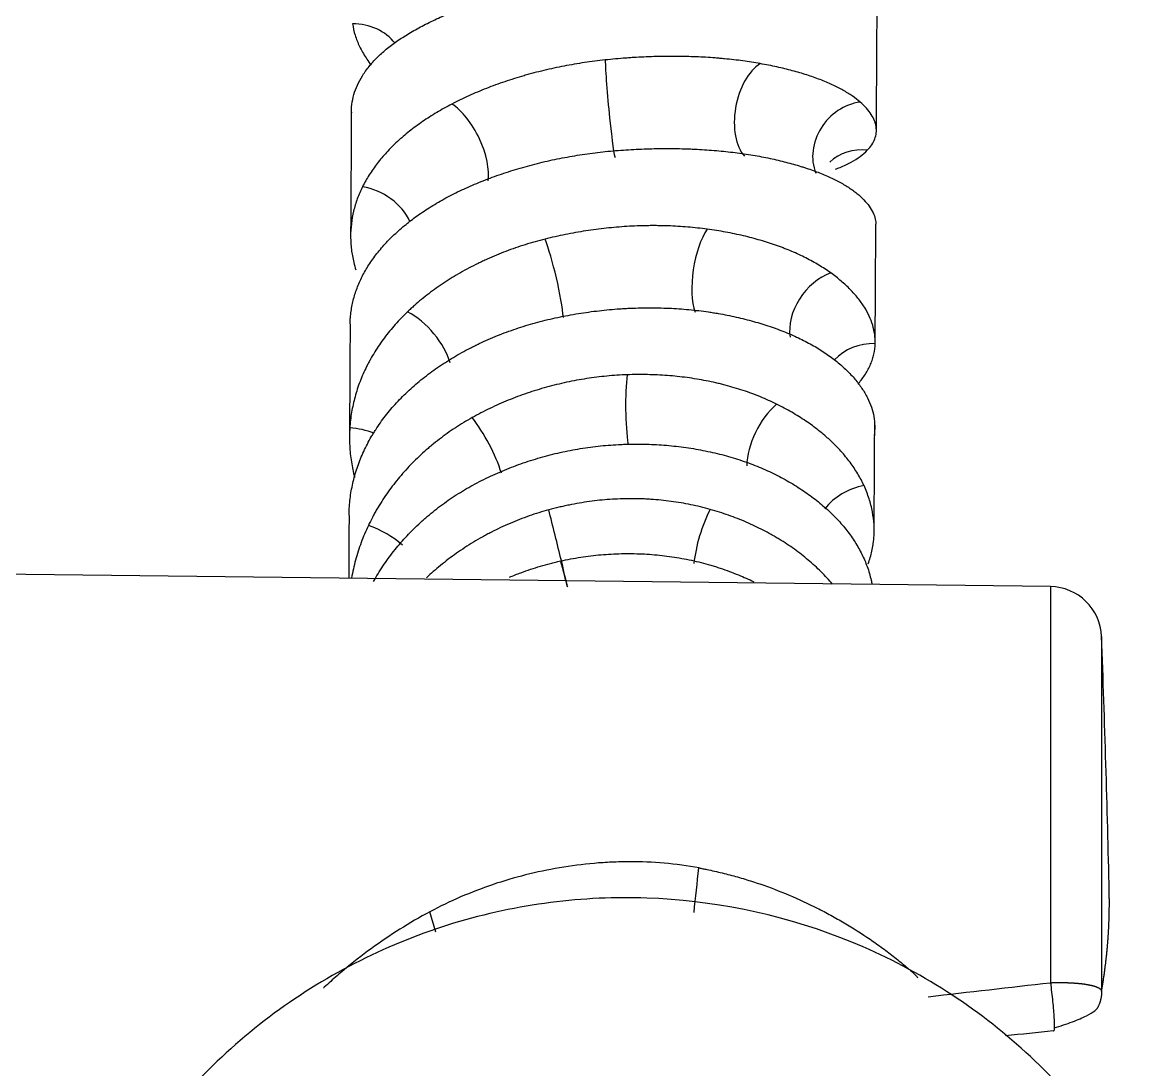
# Model space of a CAD drawing. Header units: millimetres. Extents: x 6110 to 6704, y -2661 to -1821.
# Drawn here: x 6333.64 to 6341.75, y -1882.6 to -1875.02 of the extents above; entities that cross this region are included whole.
import ezdxf

# ---------------------------------------------------------------- set-up
doc = ezdxf.new("R2010")
doc.units = ezdxf.units.MM
doc.header["$LTSCALE"] = 0.1
doc.linetypes.add('HIDDEN2', pattern=[4.7625, 3.175, -1.5875])
doc.layers.add('1', color=4, linetype='HIDDEN2', lineweight=13)

msp = doc.modelspace()

# ---------------------------------------------------------------- linework, layer by layer
at = {"layer": '1', "color": 7, "linetype": 'Continuous', "lineweight": -3}
for p, q in [((6341.078, -1879.1035), (6331.0095, -1878.9844)), ((6341.078, -1879.1035), (6341.078, -1881.9685)), ((6341.4482, -1879.4643), (6341.4482, -1882.0286)), ((6336.6311, -1881.6021), (6336.5883, -1881.4554))]:
    msp.add_line(p, q, dxfattribs=at)
for centre, radius, start, end in [((6341.0735, -1879.4784), 0.375, 2.16114, 89.32278), ((6222.333, -1883.9593), 119.2, 1.272603, 2.16114)]:
    msp.add_arc(centre, radius, start, end, dxfattribs=at)
for centre, major_axis, ratio, start_param, end_param in [((6336.0231, -1875.3591), (-0.374, -0.0278), 0.871386, 3.660986, 4.633304), ((6337.8943, -1875.6257), (-0.0349, 0.3734), 0.038471, 0.471405, 3.131966), ((6339.0098, -1875.6655), (0.0714, 0.3681), 0.562406, 0.478872, 2.741014), ((6339.7125, -1875.9521), (0.2574, 0.2727), 0.895409, 0.843081, 2.738164), ((6336.7867, -1875.9259), (-0.1656, 0.3365), 0.455262, 3.712445, 5.632362), ((6339.737, -1876.3059), (0.2563, -0.2737), 0.921061, 2.303226, 3.141102), ((6336.1166, -1876.5091), (-0.3282, 0.1813), 0.746884, 3.929758, 5.148791), ((6338.6317, -1876.827), (0.0565, 0.3707), 0.370089, 0.643139, 2.527557), ((6337.4605, -1876.8799), (-0.085, 0.3652), 0.117905, 3.821341, 5.60226), ((6339.5073, -1877.1562), (0.2267, 0.2987), 0.739793, 0.858674, 2.510685), ((6336.4599, -1877.3792), (-0.2508, 0.2788), 0.500478, 3.941317, 5.334674), ((6339.8069, -1877.6779), (0.3737, -0.0311), 0.887185, 1.63635, 2.534298), ((6338.0571, -1877.8277), (-0.0057, 0.375), 0.140016, 0.814414, 2.296781), ((6339.1242, -1878.06), (0.1732, 0.3326), 0.514926, 0.902023, 2.347981), ((6336.9322, -1878.1128), (-0.1754, 0.3315), 0.249102, 4.049473, 5.348458), ((6336.0113, -1878.2047), (-0.373, 0.0382), 0.661441, 4.30164, 4.787588), ((6339.7395, -1878.6662), (0.3462, 0.1441), 0.761527, 1.292087, 2.211046), ((6337.4926, -1878.7398), (-0.09, 0.364), 0.009687, 2.090943, 5.264416), ((6338.6489, -1878.7631), (0.1092, 0.3587), 0.299568, 1.010745, 2.164199), ((6336.164, -1878.8645), (-0.3329, 0.1726), 0.47647, 4.231166, 5.016588)]:
    msp.add_ellipse(centre, major_axis=major_axis, ratio=ratio, start_param=start_param, end_param=end_param, dxfattribs=at)
for points, knots in [([(6336.3488, -1875.1587), (6336.3766, -1875.1394), (6336.435, -1875.1018), (6336.5308, -1875.048), (6336.6348, -1874.9968), (6336.7095, -1874.9644), (6336.7677, -1874.9408), (6336.7875, -1874.933), (6336.8274, -1874.9178), (6336.8476, -1874.9103), (6336.9088, -1874.8885), (6336.9921, -1874.8606), (6337.1222, -1874.8226), (6337.2123, -1874.7998), (6337.2582, -1874.789)], [0, 0, 0, 0, 0.125, 0.25, 0.375, 0.5, 0.5, 0.5625, 0.5625, 0.625, 0.625, 0.75, 0.875, 1, 1, 1, 1]), ([(6336.0284, -1875.0321), (6336.0323, -1875.0596), (6336.0385, -1875.0871), (6336.0556, -1875.142), (6336.0773, -1875.1967), (6336.1081, -1875.2513), (6336.1347, -1875.292), (6336.1441, -1875.3056), (6336.1569, -1875.323), (6336.1598, -1875.3268), (6336.1626, -1875.3305)], [0, 0, 0, 0, 0.274773, 0.274773, 0.549545, 0.824318, 0.824318, 0.961704, 0.961704, 1, 1, 1, 1]), ([(6336.0198, -1875.6862), (6336.0192, -1875.6622), (6336.0205, -1875.6384), (6336.0267, -1875.5912), (6336.0365, -1875.5445), (6336.062, -1875.4754), (6336.0863, -1875.4302), (6336.1038, -1875.4022), (6336.1074, -1875.3966), (6336.1148, -1875.3854), (6336.1187, -1875.3798), (6336.1305, -1875.3632), (6336.1388, -1875.3522), (6336.1651, -1875.3196), (6336.2033, -1875.2772), (6336.2704, -1875.2163), (6336.3216, -1875.1776), (6336.3488, -1875.1587)], [0, 0, 0, 0, 0.125, 0.125, 0.25, 0.375, 0.5, 0.5, 0.53125, 0.53125, 0.5625, 0.5625, 0.625, 0.625, 0.75, 0.875, 1, 1, 1, 1]), ([(6338.9778, -1875.3203), (6338.937, -1875.313), (6338.8533, -1875.2998), (6338.7656, -1875.2897), (6338.7094, -1875.2843), (6338.6981, -1875.2832), (6338.6754, -1875.2813), (6338.664, -1875.2803), (6338.6295, -1875.2777), (6338.6065, -1875.2761), (6338.5369, -1875.272), (6338.4433, -1875.2682), (6338.3003, -1875.2672), (6338.2032, -1875.2697), (6338.1297, -1875.2728), (6338.0928, -1875.2746), (6338.0556, -1875.2769), (6338.0308, -1875.2785), (6338.0183, -1875.2794), (6337.9562, -1875.2839), (6337.9064, -1875.2884), (6337.8566, -1875.2936)], [0, 0, 0, 0, 0.125, 0.25, 0.25, 0.28125, 0.28125, 0.3125, 0.3125, 0.375, 0.375, 0.5, 0.625, 0.75, 0.75, 0.8125, 0.84375, 0.84375, 0.875, 0.875, 1, 1, 1, 1]), ([(6337.8566, -1875.2936), (6337.8063, -1875.2989), (6337.7064, -1875.3117), (6337.5586, -1875.337), (6337.4614, -1875.358), (6337.389, -1875.3754), (6337.353, -1875.3844), (6337.3171, -1875.3941), (6337.2932, -1875.4007), (6337.2813, -1875.404), (6337.2222, -1875.421), (6337.1296, -1875.45), (6336.9964, -1875.4987), (6336.8687, -1875.5526), (6336.7874, -1875.5919), (6336.7477, -1875.6125)], [0, 0, 0, 0, 0.125, 0.25, 0.375, 0.375, 0.4375, 0.46875, 0.46875, 0.5, 0.5, 0.625, 0.75, 0.875, 1, 1, 1, 1]), ([(6339.7013, -1875.5986), (6339.684, -1875.5834), (6339.646, -1875.554), (6339.5787, -1875.5122), (6339.5271, -1875.4859), (6339.4722, -1875.4604), (6339.443, -1875.4481), (6339.3965, -1875.4303), (6339.3807, -1875.4244), (6339.3484, -1875.4131), (6339.332, -1875.4076), (6339.2815, -1875.3914), (6339.2117, -1875.371), (6339.0993, -1875.3437), (6339.0192, -1875.3277), (6338.9778, -1875.3203)], [0, 0, 0, 0, 0.125, 0.25, 0.375, 0.375, 0.5, 0.5, 0.5625, 0.5625, 0.625, 0.625, 0.75, 0.875, 1, 1, 1, 1]), ([(6339.753, -1875.9473), (6339.7658, -1875.934), (6339.7877, -1875.907), (6339.8093, -1875.8652), (6339.8163, -1875.8367), (6339.8195, -1875.8077), (6339.8193, -1875.793), (6339.8166, -1875.7744), (6339.8159, -1875.7707), (6339.8143, -1875.7632), (6339.8116, -1875.7521), (6339.8079, -1875.7408), (6339.7989, -1875.7184), (6339.7833, -1875.6885), (6339.7488, -1875.6436), (6339.7184, -1875.6136), (6339.7013, -1875.5986)], [0, 0, 0, 0, 0.125, 0.25, 0.375, 0.375, 0.5, 0.5, 0.53125, 0.53125, 0.5625, 0.625, 0.625, 0.75, 0.875, 1, 1, 1, 1]), ([(6336.7477, -1875.6125), (6336.7096, -1875.6323), (6336.6359, -1875.6733), (6336.5332, -1875.7392), (6336.47, -1875.7859), (6336.4245, -1875.822), (6336.4022, -1875.8404), (6336.3807, -1875.8591), (6336.3666, -1875.8717), (6336.3596, -1875.8781), (6336.325, -1875.91), (6336.2732, -1875.9618), (6336.2053, -1876.0421), (6336.1471, -1876.1248), (6336.115, -1876.1815), (6336.1006, -1876.2103)], [0, 0, 0, 0, 0.125, 0.25, 0.375, 0.375, 0.4375, 0.46875, 0.46875, 0.5, 0.5, 0.625, 0.75, 0.875, 1, 1, 1, 1]), ([(6336.8183, -1876.2343), (6336.8589, -1876.2153), (6336.9417, -1876.179), (6337.0715, -1876.1296), (6337.1615, -1876.1), (6337.2304, -1876.079), (6337.2536, -1876.0723), (6337.3005, -1876.0592), (6337.3241, -1876.0529), (6337.3953, -1876.0347), (6337.4908, -1876.0125), (6337.6359, -1875.9852), (6337.7338, -1875.971), (6337.8323, -1875.9588), (6337.8818, -1875.9537), (6337.9317, -1875.9497)], [0, 0, 0, 0, 0.125, 0.25, 0.375, 0.375, 0.4375, 0.4375, 0.5, 0.5, 0.625, 0.75, 0.875, 0.875, 1, 1, 1, 1]), ([(6337.9317, -1875.9497), (6337.982, -1875.9456), (6338.0821, -1875.9391), (6338.2303, -1875.9342), (6338.328, -1875.9342), (6338.4008, -1875.9354), (6338.4371, -1875.9363), (6338.4732, -1875.9376), (6338.4973, -1875.9386), (6338.5093, -1875.9392), (6338.5688, -1875.9422), (6338.6623, -1875.9486), (6338.7969, -1875.9629), (6338.9262, -1875.9817), (6339.0088, -1875.9974), (6339.0491, -1876.006)], [0, 0, 0, 0, 0.125, 0.25, 0.375, 0.375, 0.4375, 0.46875, 0.46875, 0.5, 0.5, 0.625, 0.75, 0.875, 1, 1, 1, 1]), ([(6339.0491, -1876.006), (6339.0888, -1876.0145), (6339.1658, -1876.0326), (6339.238, -1876.0529), (6339.2816, -1876.0664), (6339.2902, -1876.0691), (6339.3074, -1876.0746), (6339.3158, -1876.0774), (6339.341, -1876.0859), (6339.3573, -1876.0917), (6339.4051, -1876.1093), (6339.4655, -1876.1336), (6339.5464, -1876.1727), (6339.5939, -1876.2004), (6339.6271, -1876.2218), (6339.6377, -1876.2291), (6339.6531, -1876.2401), (6339.6581, -1876.2438), (6339.6679, -1876.2513), (6339.6918, -1876.27), (6339.7128, -1876.2893), (6339.7278, -1876.305)], [0, 0, 0, 0, 0.125, 0.25, 0.25, 0.28125, 0.28125, 0.3125, 0.3125, 0.375, 0.375, 0.5, 0.625, 0.75, 0.75, 0.8125, 0.8125, 0.84375, 0.84375, 0.875, 1, 1, 1, 1]), ([(6339.5224, -1876.0838), (6339.5339, -1876.0795), (6339.5451, -1876.0751), (6339.5703, -1876.0647), (6339.5909, -1876.0556), (6339.6104, -1876.0461), (6339.6231, -1876.0397), (6339.6293, -1876.0364), (6339.6598, -1876.0199), (6339.7037, -1875.9925), (6339.7382, -1875.9628), (6339.753, -1875.9473)], [0, 0, 0, 0, 0.113018, 0.113018, 0.260848, 0.334763, 0.334763, 0.408678, 0.408678, 0.704339, 1, 1, 1, 1]), ([(6336.1006, -1876.2103), (6336.0861, -1876.2393), (6336.0734, -1876.2685), (6336.0519, -1876.3276), (6336.0339, -1876.3871), (6336.0179, -1876.4781), (6336.0144, -1876.5397), (6336.0145, -1876.5786), (6336.0147, -1876.5864), (6336.0152, -1876.602), (6336.0155, -1876.6099), (6336.017, -1876.6333), (6336.0185, -1876.649), (6336.0242, -1876.6958), (6336.033, -1876.7451), (6336.0464, -1876.7941), (6336.052, -1876.8122)], [0, 0, 0, 0, 0.151892, 0.151892, 0.303784, 0.455676, 0.607568, 0.607568, 0.645541, 0.645541, 0.683514, 0.683514, 0.75946, 0.75946, 0.911351, 1, 1, 1, 1]), ([(6336.1273, -1876.807), (6336.144, -1876.7789), (6336.1807, -1876.7237), (6336.2452, -1876.6436), (6336.3191, -1876.5663), (6336.3747, -1876.5166), (6336.4115, -1876.4862), (6336.4189, -1876.4801), (6336.434, -1876.468), (6336.4417, -1876.462), (6336.4649, -1876.4442), (6336.4806, -1876.4325), (6336.5289, -1876.3979), (6336.5956, -1876.3534), (6336.7028, -1876.2912), (6336.779, -1876.2528), (6336.8183, -1876.2343)], [0, 0, 0, 0, 0.125, 0.25, 0.375, 0.5, 0.5, 0.53125, 0.53125, 0.5625, 0.5625, 0.625, 0.625, 0.75, 0.875, 1, 1, 1, 1]), ([(6339.7278, -1876.305), (6339.7428, -1876.3207), (6339.7559, -1876.3364), (6339.7781, -1876.3678), (6339.7965, -1876.399), (6339.8071, -1876.43), (6339.8132, -1876.4576), (6339.8147, -1876.4698), (6339.815, -1876.4819)], [0, 0, 0, 0, 0.263931, 0.263931, 0.527862, 0.791793, 0.791793, 1, 1, 1, 1]), ([(6338.5946, -1876.5178), (6338.5483, -1876.5116), (6338.4545, -1876.5013), (6338.3584, -1876.4957), (6338.2855, -1876.4932), (6338.2488, -1876.4924), (6338.2118, -1876.4923), (6338.187, -1876.4923), (6338.1746, -1876.4924), (6338.1124, -1876.4933), (6338.0627, -1876.4952), (6337.9635, -1876.5013), (6337.8644, -1876.5097), (6337.7162, -1876.5291), (6337.6176, -1876.5466), (6337.5438, -1876.5615), (6337.5191, -1876.5668), (6337.4702, -1876.5779), (6337.4458, -1876.5837), (6337.4215, -1876.5898)], [0, 0, 0, 0, 0.125, 0.25, 0.25, 0.3125, 0.34375, 0.34375, 0.375, 0.375, 0.5, 0.5, 0.625, 0.75, 0.875, 0.875, 0.9375, 0.9375, 1, 1, 1, 1]), ([(6339.4881, -1876.8341), (6339.461, -1876.8146), (6339.404, -1876.7771), (6339.3101, -1876.7252), (6339.2421, -1876.6936), (6339.1889, -1876.671), (6339.1618, -1876.66), (6339.1339, -1876.6494), (6339.1151, -1876.6425), (6339.1057, -1876.639), (6339.058, -1876.6222), (6338.9799, -1876.5971), (6338.8572, -1876.5649), (6338.7291, -1876.5382), (6338.6401, -1876.524), (6338.5946, -1876.5178)], [0, 0, 0, 0, 0.125, 0.25, 0.375, 0.375, 0.4375, 0.46875, 0.46875, 0.5, 0.5, 0.625, 0.75, 0.875, 1, 1, 1, 1]), ([(6337.4215, -1876.5898), (6337.3728, -1876.602), (6337.2768, -1876.6291), (6337.137, -1876.6774), (6337.0467, -1876.7148), (6336.9912, -1876.7398), (6336.9802, -1876.7449), (6336.9581, -1876.7553), (6336.9472, -1876.7605), (6336.9145, -1876.7765), (6336.8931, -1876.7874), (6336.8298, -1876.8208), (6336.748, -1876.8674), (6336.6329, -1876.9435), (6336.5613, -1876.9982), (6336.5095, -1877.0408), (6336.4925, -1877.0552), (6336.4676, -1877.0773), (6336.4593, -1877.0847), (6336.4431, -1877.0997), (6336.4351, -1877.1072), (6336.4271, -1877.1147)], [0, 0, 0, 0, 0.125, 0.25, 0.375, 0.375, 0.40625, 0.40625, 0.4375, 0.4375, 0.5, 0.5, 0.625, 0.75, 0.875, 0.875, 0.9375, 0.9375, 0.96875, 0.96875, 1, 1, 1, 1]), ([(6336.0109, -1877.2035), (6336.0112, -1877.1878), (6336.012, -1877.1722), (6336.0145, -1877.1414), (6336.0162, -1877.1263), (6336.0205, -1877.0961), (6336.0231, -1877.0811), (6336.0321, -1877.0363), (6336.0477, -1876.9774), (6336.0814, -1876.891), (6336.1108, -1876.8348), (6336.1273, -1876.807)], [0, 0, 0, 0, 0.114627, 0.114627, 0.225299, 0.225299, 0.335971, 0.335971, 0.557314, 0.778657, 1, 1, 1, 1]), ([(6339.81, -1877.345), (6339.8106, -1877.3227), (6339.8094, -1877.3005), (6339.8034, -1877.2562), (6339.7938, -1877.2121), (6339.7689, -1877.1464), (6339.7453, -1877.1028), (6339.7249, -1877.0703), (6339.7176, -1877.0595), (6339.7021, -1877.0379), (6339.694, -1877.0272), (6339.6684, -1876.9953), (6339.6309, -1876.9534), (6339.5652, -1876.8926), (6339.5149, -1876.8533), (6339.4881, -1876.8341)], [0, 0, 0, 0, 0.125, 0.125, 0.25, 0.375, 0.5, 0.5, 0.5625, 0.5625, 0.625, 0.625, 0.75, 0.875, 1, 1, 1, 1]), ([(6336.4271, -1877.1147), (6336.3956, -1877.1448), (6336.3361, -1877.2065), (6336.2568, -1877.3034), (6336.2107, -1877.3709), (6336.1786, -1877.4227), (6336.1632, -1877.4489), (6336.1488, -1877.4754), (6336.1394, -1877.4933), (6336.1348, -1877.5022), (6336.1125, -1877.5471), (6336.0966, -1877.5833), (6336.0686, -1877.6562), (6336.0445, -1877.7297), (6336.0279, -1877.8044), (6336.0153, -1877.8797), (6336.0109, -1877.9176), (6336.0084, -1877.9558)], [0, 0, 0, 0, 0.125, 0.25, 0.375, 0.375, 0.4375, 0.46875, 0.46875, 0.5, 0.5, 0.625, 0.625, 0.75, 0.875, 0.875, 1, 1, 1, 1]), ([(6337.4955, -1877.1597), (6337.5447, -1877.149), (6337.6434, -1877.1301), (6337.7929, -1877.1086), (6337.8934, -1877.0988), (6337.9565, -1877.0942), (6337.9691, -1877.0933), (6337.9944, -1877.0917), (6338.007, -1877.091), (6338.0449, -1877.0891), (6338.0701, -1877.0882), (6338.1451, -1877.0862), (6338.2443, -1877.0859), (6338.3905, -1877.0924), (6338.4863, -1877.1014), (6338.5574, -1877.11), (6338.581, -1877.1131), (6338.6162, -1877.1183), (6338.6279, -1877.1201), (6338.6512, -1877.1238), (6338.6628, -1877.1258), (6338.6744, -1877.1278)], [0, 0, 0, 0, 0.125, 0.25, 0.375, 0.375, 0.40625, 0.40625, 0.4375, 0.4375, 0.5, 0.5, 0.625, 0.75, 0.875, 0.875, 0.9375, 0.9375, 0.96875, 0.96875, 1, 1, 1, 1]), ([(6338.6744, -1877.1278), (6338.7186, -1877.1355), (6338.8054, -1877.1527), (6338.9303, -1877.1841), (6339.0101, -1877.2086), (6339.0588, -1877.2251), (6339.0685, -1877.2284), (6339.0877, -1877.2352), (6339.1162, -1877.2456), (6339.1439, -1877.2563), (6339.1984, -1877.2784), (6339.2683, -1877.3094), (6339.3651, -1877.3602), (6339.4243, -1877.397), (6339.4666, -1877.4258), (6339.4804, -1877.4356), (6339.5072, -1877.4555), (6339.5202, -1877.4656), (6339.5329, -1877.4759)], [0, 0, 0, 0, 0.125, 0.25, 0.375, 0.375, 0.40625, 0.40625, 0.4375, 0.5, 0.5, 0.625, 0.75, 0.875, 0.875, 0.9375, 0.9375, 1, 1, 1, 1]), ([(6336.4858, -1877.64), (6336.519, -1877.6116), (6336.5879, -1877.5567), (6336.6988, -1877.4803), (6336.7778, -1877.4331), (6336.8389, -1877.3993), (6336.8699, -1877.3827), (6336.9017, -1877.3667), (6336.9231, -1877.3561), (6336.9338, -1877.3509), (6336.9877, -1877.3253), (6337.0754, -1877.2868), (6337.2111, -1877.2366), (6337.3508, -1877.1938), (6337.4468, -1877.1702), (6337.4955, -1877.1597)], [0, 0, 0, 0, 0.125, 0.25, 0.375, 0.375, 0.4375, 0.46875, 0.46875, 0.5, 0.5, 0.625, 0.75, 0.875, 1, 1, 1, 1]), ([(6339.6856, -1877.6379), (6339.6865, -1877.6368), (6339.6874, -1877.6358), (6339.7077, -1877.6124), (6339.7417, -1877.567), (6339.7667, -1877.5196), (6339.7821, -1877.4833), (6339.7866, -1877.4711), (6339.7945, -1877.4464), (6339.7979, -1877.4339), (6339.8062, -1877.3962), (6339.8093, -1877.3707), (6339.81, -1877.345)], [0, 0, 0, 0, 0.011949, 0.011949, 0.258962, 0.505975, 0.505975, 0.629481, 0.629481, 0.752987, 0.752987, 1, 1, 1, 1]), ([(6339.5329, -1877.4759), (6339.5582, -1877.4965), (6339.6052, -1877.5383), (6339.6656, -1877.6027), (6339.699, -1877.6468), (6339.7215, -1877.6802), (6339.7321, -1877.697), (6339.7417, -1877.714), (6339.7479, -1877.7254), (6339.7509, -1877.7311), (6339.7653, -1877.7596), (6339.7844, -1877.8052), (6339.802, -1877.8737), (6339.8085, -1877.9422), (6339.8055, -1877.9879), (6339.802, -1878.0107)], [0, 0, 0, 0, 0.125, 0.25, 0.375, 0.375, 0.4375, 0.46875, 0.46875, 0.5, 0.5, 0.625, 0.75, 0.875, 1, 1, 1, 1]), ([(6338.015, -1877.5709), (6337.9659, -1877.5727), (6337.868, -1877.5791), (6337.7219, -1877.5973), (6337.625, -1877.6151), (6337.5525, -1877.6307), (6337.5283, -1877.6362), (6337.4801, -1877.648), (6337.456, -1877.6543), (6337.3844, -1877.6741), (6337.2904, -1877.7032), (6337.1538, -1877.7543), (6337.0215, -1877.8131), (6336.9363, -1877.8574), (6336.8944, -1877.8808)], [0, 0, 0, 0, 0.125, 0.25, 0.375, 0.375, 0.4375, 0.4375, 0.5, 0.5, 0.625, 0.75, 0.875, 1, 1, 1, 1]), ([(6339.0972, -1877.7838), (6339.0589, -1877.7648), (6338.9801, -1877.7293), (6338.8558, -1877.6834), (6338.7688, -1877.6575), (6338.7131, -1877.6429), (6338.7019, -1877.6401), (6338.6794, -1877.6346), (6338.668, -1877.6319), (6338.6339, -1877.6241), (6338.611, -1877.6192), (6338.542, -1877.6057), (6338.4491, -1877.5904), (6338.3071, -1877.5754), (6338.1626, -1877.5685), (6338.0645, -1877.5692), (6338.015, -1877.5709)], [0, 0, 0, 0, 0.125, 0.25, 0.375, 0.375, 0.40625, 0.40625, 0.4375, 0.4375, 0.5, 0.5, 0.625, 0.75, 0.875, 1, 1, 1, 1]), ([(6336.0127, -1878.4536), (6336.0178, -1878.416), (6336.0248, -1878.3787), (6336.0426, -1878.305), (6336.0641, -1878.2321), (6336.1076, -1878.1247), (6336.1441, -1878.0546), (6336.1693, -1878.0113), (6336.1745, -1878.0026), (6336.1851, -1877.9854), (6336.1905, -1877.9768), (6336.207, -1877.9512), (6336.2184, -1877.9343), (6336.2538, -1877.8844), (6336.3043, -1877.8194), (6336.3895, -1877.7269), (6336.4526, -1877.6684), (6336.4858, -1877.64)], [0, 0, 0, 0, 0.125, 0.125, 0.25, 0.375, 0.5, 0.5, 0.53125, 0.53125, 0.5625, 0.5625, 0.625, 0.625, 0.75, 0.875, 1, 1, 1, 1]), ([(6339.7293, -1878.3731), (6339.7158, -1878.3439), (6339.6854, -1878.2865), (6339.6297, -1878.2035), (6339.5641, -1878.1236), (6339.5136, -1878.0723), (6339.4799, -1878.0409), (6339.4731, -1878.0347), (6339.4592, -1878.0222), (6339.4521, -1878.0161), (6339.4307, -1877.9977), (6339.4161, -1877.9857), (6339.3713, -1877.9502), (6339.3089, -1877.9047), (6339.2075, -1877.8413), (6339.1349, -1877.8024), (6339.0972, -1877.7838)], [0, 0, 0, 0, 0.125, 0.25, 0.375, 0.5, 0.5, 0.53125, 0.53125, 0.5625, 0.5625, 0.625, 0.625, 0.75, 0.875, 1, 1, 1, 1]), ([(6336.8944, -1877.8808), (6336.8526, -1877.9042), (6336.7713, -1877.9536), (6336.6943, -1878.0083), (6336.6383, -1878.0512), (6336.6198, -1878.0659), (6336.5927, -1878.0884), (6336.5837, -1878.0959), (6336.5658, -1878.1112), (6336.5218, -1878.1498), (6336.447, -1878.2219), (6336.3565, -1878.3235), (6336.2752, -1878.4306), (6336.2271, -1878.5056), (6336.1991, -1878.5537), (6336.1936, -1878.5634), (6336.1828, -1878.5828), (6336.167, -1878.612), (6336.1522, -1878.6416), (6336.1427, -1878.6614)], [0, 0, 0, 0, 0.125, 0.25, 0.25, 0.3125, 0.3125, 0.34375, 0.34375, 0.375, 0.5, 0.625, 0.75, 0.875, 0.875, 0.90625, 0.90625, 0.9375, 1, 1, 1, 1]), ([(6336.0084, -1877.9558), (6336.006, -1877.9942), (6336.0056, -1878.0325), (6336.0087, -1878.1091), (6336.0158, -1878.1857), (6336.0314, -1878.2664), (6336.0421, -1878.3089), (6336.0432, -1878.3133)], [0, 0, 0, 0, 0.321195, 0.321195, 0.642391, 0.963586, 1, 1, 1, 1]), ([(6336.9626, -1878.3354), (6337.0054, -1878.3139), (6337.0925, -1878.2732), (6337.1831, -1878.2375), (6337.2523, -1878.2126), (6337.2755, -1878.2046), (6337.3225, -1878.1893), (6337.3463, -1878.1819), (6337.4176, -1878.161), (6337.5132, -1878.1359), (6337.6581, -1878.1069), (6337.8043, -1878.0862), (6337.9028, -1878.0781), (6337.9647, -1878.0749), (6337.9771, -1878.0744), (6338.0018, -1878.0734), (6338.0389, -1878.0723), (6338.0759, -1878.072), (6338.1006, -1878.0722)], [0, 0, 0, 0, 0.125, 0.25, 0.25, 0.3125, 0.3125, 0.375, 0.375, 0.5, 0.625, 0.75, 0.875, 0.875, 0.90625, 0.90625, 0.9375, 1, 1, 1, 1]), ([(6338.1006, -1878.0722), (6338.1495, -1878.0726), (6338.2465, -1878.076), (6338.3893, -1878.089), (6338.4828, -1878.103), (6338.5523, -1878.1155), (6338.5753, -1878.12), (6338.6212, -1878.1297), (6338.644, -1878.1349), (6338.7116, -1878.1514), (6338.7997, -1878.1757), (6338.9258, -1878.2195), (6339.0459, -1878.2703), (6339.1219, -1878.3089), (6339.1589, -1878.3295)], [0, 0, 0, 0, 0.125, 0.25, 0.375, 0.375, 0.4375, 0.4375, 0.5, 0.5, 0.625, 0.75, 0.875, 1, 1, 1, 1]), ([(6336.1809, -1879.066), (6336.2019, -1879.0281), (6336.247, -1878.954), (6336.3239, -1878.8479), (6336.41, -1878.7468), (6336.4735, -1878.6827), (6336.5152, -1878.6437), (6336.5237, -1878.6359), (6336.5407, -1878.6206), (6336.5665, -1878.5978), (6336.5929, -1878.5758), (6336.6465, -1878.5326), (6336.7203, -1878.4775), (6336.8375, -1878.4022), (6336.9202, -1878.3569), (6336.9626, -1878.3354)], [0, 0, 0, 0, 0.125, 0.25, 0.375, 0.5, 0.5, 0.53125, 0.53125, 0.5625, 0.625, 0.625, 0.75, 0.875, 1, 1, 1, 1]), ([(6339.1589, -1878.3295), (6339.196, -1878.3501), (6339.2673, -1878.393), (6339.3656, -1878.4622), (6339.4255, -1878.5115), (6339.4682, -1878.5497), (6339.482, -1878.5627), (6339.509, -1878.589), (6339.5221, -1878.6022), (6339.5599, -1878.6424), (6339.6067, -1878.6969), (6339.6663, -1878.7814), (6339.6991, -1878.8395), (6339.7283, -1878.8985), (6339.7412, -1878.9284), (6339.7522, -1878.9589)], [0, 0, 0, 0, 0.125, 0.25, 0.375, 0.375, 0.4375, 0.4375, 0.5, 0.5, 0.625, 0.75, 0.875, 0.875, 1, 1, 1, 1]), ([(6339.7596, -1878.9379), (6339.7704, -1878.9077), (6339.7793, -1878.8772), (6339.7895, -1878.8308), (6339.7938, -1878.8073), (6339.797, -1878.7836), (6339.7988, -1878.7678), (6339.7996, -1878.7598), (6339.8028, -1878.7201), (6339.8033, -1878.6883), (6339.7999, -1878.625), (6339.7922, -1878.5617), (6339.7762, -1878.4987), (6339.756, -1878.4358), (6339.7437, -1878.4044), (6339.7293, -1878.3731)], [0, 0, 0, 0, 0.165659, 0.165659, 0.249093, 0.29081, 0.29081, 0.332527, 0.332527, 0.499395, 0.499395, 0.666263, 0.833132, 0.833132, 1, 1, 1, 1]), ([(6336.0031, -1878.5868), (6336.0032, -1878.5796), (6336.0033, -1878.5725), (6336.0047, -1878.5281), (6336.0077, -1878.4908), (6336.0127, -1878.4536)], [0, 0, 0, 0, 0.160103, 0.160103, 1, 1, 1, 1]), ([(6338.6159, -1878.5448), (6338.57, -1878.5319), (6338.477, -1878.5092), (6338.3341, -1878.4849), (6338.2365, -1878.4752), (6338.1747, -1878.4712), (6338.1623, -1878.4705), (6338.1376, -1878.4693), (6338.1004, -1878.4678), (6338.0633, -1878.4673), (6337.9892, -1878.4676), (6337.8904, -1878.4712), (6337.7426, -1878.4864), (6337.6443, -1878.5031), (6337.5829, -1878.5156), (6337.5706, -1878.5182), (6337.5461, -1878.5236), (6337.5338, -1878.5265), (6337.4971, -1878.5352), (6337.4727, -1878.5415), (6337.4484, -1878.5481)], [0, 0, 0, 0, 0.125, 0.25, 0.375, 0.375, 0.40625, 0.40625, 0.4375, 0.5, 0.5, 0.625, 0.75, 0.875, 0.875, 0.90625, 0.90625, 0.9375, 0.9375, 1, 1, 1, 1]), ([(6337.4484, -1878.5481), (6337.4003, -1878.5613), (6337.3055, -1878.5908), (6337.1671, -1878.6445), (6337.0774, -1878.6867), (6337.0222, -1878.715), (6337.0112, -1878.7208), (6336.9893, -1878.7326), (6336.9783, -1878.7385), (6336.9457, -1878.7567), (6336.9243, -1878.7692), (6336.861, -1878.8076), (6336.779, -1878.8613), (6336.6658, -1878.9475), (6336.5957, -1879.009), (6336.5629, -1879.0397)], [0, 0, 0, 0, 0.144284, 0.288569, 0.432853, 0.432853, 0.468925, 0.468925, 0.504996, 0.504996, 0.577138, 0.577138, 0.721422, 0.865707, 1, 1, 1, 1]), ([(6339.5016, -1879.0863), (6339.4753, -1879.0551), (6339.4196, -1878.9948), (6339.3274, -1878.9104), (6339.2269, -1878.8319), (6339.1541, -1878.7836), (6339.1068, -1878.7547), (6339.0972, -1878.749), (6339.078, -1878.7377), (6339.049, -1878.7211), (6339.0194, -1878.7051), (6338.9596, -1878.6743), (6338.878, -1878.6358), (6338.7501, -1878.5858), (6338.6612, -1878.5576), (6338.6159, -1878.5448)], [0, 0, 0, 0, 0.125, 0.25, 0.375, 0.5, 0.5, 0.53125, 0.53125, 0.5625, 0.625, 0.625, 0.75, 0.875, 1, 1, 1, 1]), ([(6336.1427, -1878.6614), (6336.1233, -1878.7022), (6336.1059, -1878.7435), (6336.0751, -1878.8269), (6336.0481, -1878.9112), (6336.0289, -1878.9972), (6336.0213, -1879.0408), (6336.0212, -1879.041), (6336.0212, -1879.0412)], [0, 0, 0, 0, 0.332834, 0.332834, 0.665668, 0.998502, 0.998502, 1, 1, 1, 1]), ([(6337.1633, -1879.0356), (6337.1909, -1879.024), (6337.2647, -1878.9948), (6337.3403, -1878.9696), (6337.4119, -1878.9485), (6337.436, -1878.9418), (6337.4724, -1878.9324), (6337.4846, -1878.9294), (6337.5089, -1878.9235), (6337.5211, -1878.9207), (6337.5334, -1878.918)], [0, 0, 0, 0, 0.233275, 0.616638, 0.616638, 0.808319, 0.808319, 0.904159, 0.904159, 1, 1, 1, 1]), ([(6337.5334, -1878.918), (6337.5818, -1878.9073), (6337.6791, -1878.8891), (6337.8259, -1878.8713), (6337.9244, -1878.8659), (6337.9862, -1878.8645), (6337.9985, -1878.8644), (6338.0233, -1878.8642), (6338.0357, -1878.8643), (6338.0728, -1878.8647), (6338.0975, -1878.8654), (6338.171, -1878.8687), (6338.2682, -1878.8763), (6338.4111, -1878.8973), (6338.5045, -1878.9177), (6338.5738, -1878.9353), (6338.6083, -1878.9448), (6338.6426, -1878.9551), (6338.6653, -1878.9622), (6338.6767, -1878.9659), (6338.688, -1878.9696)], [0, 0, 0, 0, 0.125, 0.25, 0.375, 0.375, 0.40625, 0.40625, 0.4375, 0.4375, 0.5, 0.5, 0.625, 0.75, 0.875, 0.875, 0.9375, 0.96875, 0.96875, 1, 1, 1, 1]), ([(6338.688, -1878.9696), (6338.7332, -1878.9847), (6338.8163, -1879.0154), (6338.8959, -1879.0508), (6338.9324, -1879.0684)], [0, 0, 0, 0, 0.532304, 1, 1, 1, 1]), ([(6339.7522, -1878.9589), (6339.7639, -1878.9912), (6339.7734, -1879.0236), (6339.7832, -1879.0664), (6339.7853, -1879.0769), (6339.7873, -1879.0874)], [0, 0, 0, 0, 0.754219, 0.754219, 1, 1, 1, 1]), ([(6338.5355, -1881.1384), (6338.4519, -1881.1228), (6338.3681, -1881.1116), (6338.2, -1881.0969), (6338.1158, -1881.0935), (6337.9891, -1881.0938), (6337.9468, -1881.0948), (6337.8832, -1881.0976), (6337.8621, -1881.0988), (6337.8197, -1881.1016), (6337.7984, -1881.1033), (6337.6924, -1881.1125), (6337.6087, -1881.1233), (6337.4433, -1881.1514), (6337.3616, -1881.1686), (6337.2, -1881.2093), (6337.1202, -1881.2328), (6336.9625, -1881.2862), (6336.8854, -1881.3159), (6336.7344, -1881.3811), (6336.6605, -1881.4167), (6336.5883, -1881.4554)], [0, 0, 0, 0, 0.125, 0.125, 0.25, 0.25, 0.3125, 0.3125, 0.34375, 0.34375, 0.375, 0.375, 0.5, 0.5, 0.625, 0.625, 0.75, 0.75, 0.875, 0.875, 1, 1, 1, 1]), ([(6338.5355, -1881.1384), (6338.5449, -1881.1401), (6338.5543, -1881.1419), (6338.5731, -1881.1456), (6338.6013, -1881.1512), (6338.6666, -1881.1653), (6338.759, -1881.1879), (6338.832, -1881.2086), (6338.8865, -1881.2251), (6338.9046, -1881.2308), (6338.9406, -1881.2424), (6338.9586, -1881.2483), (6339.048, -1881.2789), (6339.1182, -1881.3057), (6339.2562, -1881.3639), (6339.3239, -1881.3952), (6339.4238, -1881.4455), (6339.4569, -1881.4629), (6339.5221, -1881.4985), (6339.5544, -1881.5169), (6339.6501, -1881.5734), (6339.7124, -1881.613), (6339.8039, -1881.6755), (6339.834, -1881.6968), (6339.8787, -1881.7295), (6339.8935, -1881.7406), (6339.923, -1881.763), (6339.9376, -1881.7743), (6339.9811, -1881.8086), (6340.0096, -1881.8321), (6340.0447, -1881.8621), (6340.0517, -1881.8681), (6340.0656, -1881.8802), (6340.0725, -1881.8863), (6340.0862, -1881.8987), (6340.0929, -1881.905), (6340.1057, -1881.9182), (6340.1118, -1881.925), (6340.1173, -1881.9323)], [0, 0, 0, 0, 0.015625, 0.015625, 0.03125, 0.0625, 0.125, 0.1875, 0.1875, 0.21875, 0.21875, 0.25, 0.25, 0.375, 0.375, 0.5, 0.5, 0.5625, 0.5625, 0.625, 0.625, 0.75, 0.75, 0.8125, 0.8125, 0.84375, 0.84375, 0.875, 0.875, 0.9375, 0.9375, 0.953125, 0.953125, 0.96875, 0.96875, 0.984375, 0.984375, 1, 1, 1, 1]), ([(6341.7403, -1883.9851), (6341.7434, -1883.9307), (6341.7486, -1883.7602), (6341.7003, -1883.5269), (6341.6038, -1883.3088), (6341.4762, -1883.1137), (6341.2317, -1882.7956), (6340.6487, -1882.1981), (6339.5822, -1881.5599), (6338.5022, -1881.3493), (6337.8129, -1881.3534), (6337.3442, -1881.3937), (6336.5195, -1881.5682), (6335.6281, -1882.0145), (6334.9299, -1882.6316), (6334.6313, -1882.992), (6334.5004, -1883.1794), (6334.4827, -1883.2052), (6334.4813, -1883.2073), (6334.48, -1883.2093)], [0, 0, 0, 0, 0.018205, 0.057444, 0.077064, 0.096683, 0.135922, 0.214399, 0.371354, 0.528309, 0.567548, 0.606787, 0.685265, 0.84222, 0.920697, 0.989365, 0.999175, 0.999175, 1, 1, 1, 1]), ([(6341.4482, -1882.0286), (6341.4491, -1882.0238), (6341.4508, -1882.0142), (6341.4532, -1881.9999), (6341.4555, -1881.9857), (6341.4578, -1881.9716), (6341.46, -1881.9576), (6341.4622, -1881.9436), (6341.4643, -1881.9298), (6341.4663, -1881.916), (6341.4682, -1881.9023), (6341.4701, -1881.8887), (6341.472, -1881.8753), (6341.4737, -1881.8619), (6341.4754, -1881.8486), (6341.4771, -1881.8353), (6341.4787, -1881.8222), (6341.4802, -1881.8092), (6341.4817, -1881.7962), (6341.4831, -1881.7834), (6341.4845, -1881.7706), (6341.4858, -1881.7579), (6341.487, -1881.7454), (6341.4882, -1881.7329), (6341.4894, -1881.7205), (6341.4905, -1881.7082), (6341.4915, -1881.6959), (6341.4926, -1881.6838), (6341.4935, -1881.6718), (6341.4944, -1881.6598), (6341.4953, -1881.648), (6341.4961, -1881.6362), (6341.4969, -1881.6245), (6341.4976, -1881.6129), (6341.4983, -1881.6015), (6341.499, -1881.59), (6341.4996, -1881.5787), (6341.5001, -1881.5675), (6341.5007, -1881.5564), (6341.5012, -1881.5453), (6341.5016, -1881.5344), (6341.502, -1881.5235), (6341.5024, -1881.5127), (6341.5028, -1881.5021), (6341.5031, -1881.4915), (6341.5034, -1881.481), (6341.5036, -1881.4706), (6341.5038, -1881.4602), (6341.504, -1881.45), (6341.5042, -1881.4399), (6341.5043, -1881.4298), (6341.5044, -1881.4199), (6341.5045, -1881.41), (6341.5045, -1881.4002), (6341.5045, -1881.3823), (6341.5044, -1881.3562), (6341.504, -1881.3299), (6341.5037, -1881.3151), (6341.5036, -1881.3116)], [0, 0, 0, 0, 0.019966, 0.03981, 0.059531, 0.079129, 0.098605, 0.117958, 0.137188, 0.156296, 0.17528, 0.194143, 0.212882, 0.231499, 0.249993, 0.268364, 0.286613, 0.304739, 0.322743, 0.340623, 0.358381, 0.376017, 0.39353, 0.41092, 0.428187, 0.445331, 0.462353, 0.479253, 0.496029, 0.512683, 0.529214, 0.545623, 0.561909, 0.578072, 0.594112, 0.61003, 0.625825, 0.641498, 0.657047, 0.672475, 0.687779, 0.702961, 0.71802, 0.732956, 0.74777, 0.762461, 0.777029, 0.791475, 0.805797, 0.819998, 0.834075, 0.84803, 0.861862, 0.875572, 0.889159, 0.937419, 0.985278, 1, 1, 1, 1]), ([(6336.5883, -1881.4554), (6336.5138, -1881.4954), (6336.4411, -1881.5377), (6336.2994, -1881.6268), (6336.2302, -1881.6736), (6336.0953, -1881.7718), (6336.0296, -1881.8232), (6335.9333, -1881.9038), (6335.8858, -1881.9449), (6335.8392, -1881.9874), (6335.8218, -1882.0036), (6335.8197, -1882.0055), (6335.8177, -1882.0074)], [0, 0, 0, 0, 0.264323, 0.264323, 0.528646, 0.528646, 0.792969, 0.792969, 0.92513, 0.991211, 0.991211, 1, 1, 1, 1]), ([(6341.078, -1881.9685), (6341.0796, -1881.9685), (6341.0828, -1881.9684), (6341.0876, -1881.9682), (6341.0925, -1881.9681), (6341.0974, -1881.9679), (6341.1022, -1881.9678), (6341.1071, -1881.9677), (6341.112, -1881.9676), (6341.1169, -1881.9675), (6341.1218, -1881.9675), (6341.1267, -1881.9674), (6341.1316, -1881.9674), (6341.1366, -1881.9673), (6341.1415, -1881.9673), (6341.1464, -1881.9673), (6341.1513, -1881.9673), (6341.1562, -1881.9673), (6341.1612, -1881.9674), (6341.1661, -1881.9674), (6341.171, -1881.9675), (6341.1759, -1881.9675), (6341.1808, -1881.9676), (6341.1857, -1881.9677), (6341.1906, -1881.9679), (6341.1955, -1881.968), (6341.2003, -1881.9681), (6341.2052, -1881.9683), (6341.21, -1881.9685), (6341.2149, -1881.9687), (6341.2197, -1881.9689), (6341.2245, -1881.9691), (6341.2293, -1881.9694), (6341.234, -1881.9696), (6341.2388, -1881.9699), (6341.2435, -1881.9702), (6341.2482, -1881.9705), (6341.2529, -1881.9708), (6341.2575, -1881.9711), (6341.2622, -1881.9715), (6341.2668, -1881.9719), (6341.2713, -1881.9722), (6341.2759, -1881.9726), (6341.2804, -1881.9731), (6341.2849, -1881.9735), (6341.2893, -1881.974), (6341.2938, -1881.9744), (6341.2981, -1881.9749), (6341.3025, -1881.9754), (6341.3068, -1881.9759), (6341.3111, -1881.9765), (6341.3153, -1881.977), (6341.3195, -1881.9776), (6341.3236, -1881.9781), (6341.3277, -1881.9787), (6341.3318, -1881.9794), (6341.3358, -1881.98), (6341.3398, -1881.9806), (6341.3437, -1881.9813), (6341.3472, -1881.9819), (6341.3505, -1881.9825), (6341.3535, -1881.9831), (6341.3566, -1881.9836), (6341.3597, -1881.9842), (6341.3628, -1881.9849), (6341.3659, -1881.9855), (6341.3691, -1881.9862), (6341.3723, -1881.9869), (6341.3755, -1881.9876), (6341.3787, -1881.9884), (6341.3819, -1881.9892), (6341.3851, -1881.99), (6341.3882, -1881.9909), (6341.3914, -1881.9917), (6341.3946, -1881.9927), (6341.3977, -1881.9936), (6341.4008, -1881.9946), (6341.4039, -1881.9957), (6341.4069, -1881.9967), (6341.4099, -1881.9978), (6341.4129, -1881.999), (6341.4157, -1882.0002), (6341.4185, -1882.0014), (6341.4213, -1882.0027), (6341.4239, -1882.004), (6341.4264, -1882.0053), (6341.4289, -1882.0067), (6341.4312, -1882.0082), (6341.4335, -1882.0096), (6341.4356, -1882.0112), (6341.4376, -1882.0127), (6341.4394, -1882.0143), (6341.4411, -1882.016), (6341.4427, -1882.0177), (6341.4441, -1882.0194), (6341.4453, -1882.0212), (6341.4463, -1882.023), (6341.4472, -1882.0248), (6341.4478, -1882.0267), (6341.4481, -1882.028), (6341.4482, -1882.0286)], [0, 0, 0, 0, 0.008339, 0.016703, 0.025091, 0.033504, 0.041942, 0.050406, 0.058894, 0.067407, 0.075946, 0.08451, 0.093099, 0.101714, 0.110354, 0.119021, 0.127712, 0.13643, 0.145173, 0.153943, 0.162738, 0.17156, 0.180407, 0.189281, 0.198181, 0.207108, 0.216061, 0.22504, 0.234046, 0.243079, 0.252138, 0.261224, 0.270337, 0.279476, 0.288643, 0.297836, 0.307057, 0.316304, 0.325579, 0.334881, 0.34421, 0.353566, 0.36295, 0.372361, 0.381799, 0.391265, 0.400759, 0.41028, 0.419828, 0.429404, 0.439008, 0.44864, 0.458299, 0.467986, 0.477701, 0.487444, 0.497214, 0.507013, 0.516839, 0.526694, 0.534399, 0.542316, 0.550445, 0.558786, 0.567339, 0.576104, 0.585081, 0.59427, 0.603671, 0.613283, 0.623108, 0.633144, 0.643393, 0.653853, 0.664524, 0.675408, 0.686503, 0.69781, 0.709328, 0.721058, 0.733, 0.745153, 0.757518, 0.770093, 0.78288, 0.795879, 0.809088, 0.822509, 0.836141, 0.849984, 0.864037, 0.878302, 0.892777, 0.907463, 0.92236, 0.937467, 0.952785, 0.968313, 0.984051, 1, 1, 1, 1]), ([(6341.078, -1881.9685), (6341.081, -1881.9912), (6341.0868, -1882.0369), (6341.0941, -1882.1044), (6341.0998, -1882.1679), (6341.1039, -1882.2242), (6341.1058, -1882.2646), (6341.106, -1882.2838), (6341.106, -1882.2903)], [0, 0, 0, 0, 0.177616, 0.355233, 0.532849, 0.710466, 0.888082, 1, 1, 1, 1]), ([(6341.1059, -1882.294), (6341.1284, -1882.2878), (6341.1724, -1882.2747), (6341.2372, -1882.2522), (6341.2937, -1882.2293), (6341.3534, -1882.2013), (6341.4043, -1882.1704), (6341.419, -1882.1534), (6341.4207, -1882.1464)], [0, 0, 0, 0, 0.140608, 0.278753, 0.411312, 0.539037, 0.776613, 1, 1, 1, 1]), ([(6341.106, -1882.2903), (6341.1059, -1882.2941), (6341.1056, -1882.3069), (6341.1039, -1882.3207), (6341.1009, -1882.3203), (6341.099, -1882.3162)], [0, 0, 0, 0, 0.156082, 0.578044, 1, 1, 1, 1])]:
    msp.add_open_spline(points, degree=3, knots=knots, dxfattribs=at)
for points, degree in [([(6339.819, -1875.8006), (6339.8215, -1875.3559), (6339.8244, -1874.8753)], 2), ([(6336.0197, -1875.6707), (6336.0145, -1876.5615)], 1), ([(6339.8102, -1877.3293), (6339.8124, -1876.9349), (6339.815, -1876.4811)], 2), ([(6336.0108, -1877.2053), (6336.0084, -1877.6398), (6336.0063, -1878.0076)], 2), ([(6339.8026, -1878.6928), (6339.8045, -1878.3434), (6339.8069, -1877.9214)], 2), ([(6336.0031, -1878.5888), (6336.0006, -1879.0434)], 1), ([(6338.4995, -1881.4597), (6338.5111, -1881.3525), (6338.5226, -1881.2453), (6338.5341, -1881.1381)], 3), ([(6340.1927, -1882.0696), (6340.4878, -1882.0356), (6340.7829, -1882.002), (6341.078, -1881.9685)], 3), ([(6341.099, -1882.3162), (6340.9837, -1882.3287), (6340.8685, -1882.3412), (6340.7534, -1882.3536)], 3)]:
    msp.add_open_spline(points, degree=degree, dxfattribs=at)
msp.add_rational_spline([(6341.4482, -1882.0287), (6341.4496, -1882.0909), (6341.4208, -1882.1462)], [1, 0.90967797443, 0.880503742035], degree=2, dxfattribs=at)

doc.saveas('drawing.dxf')
